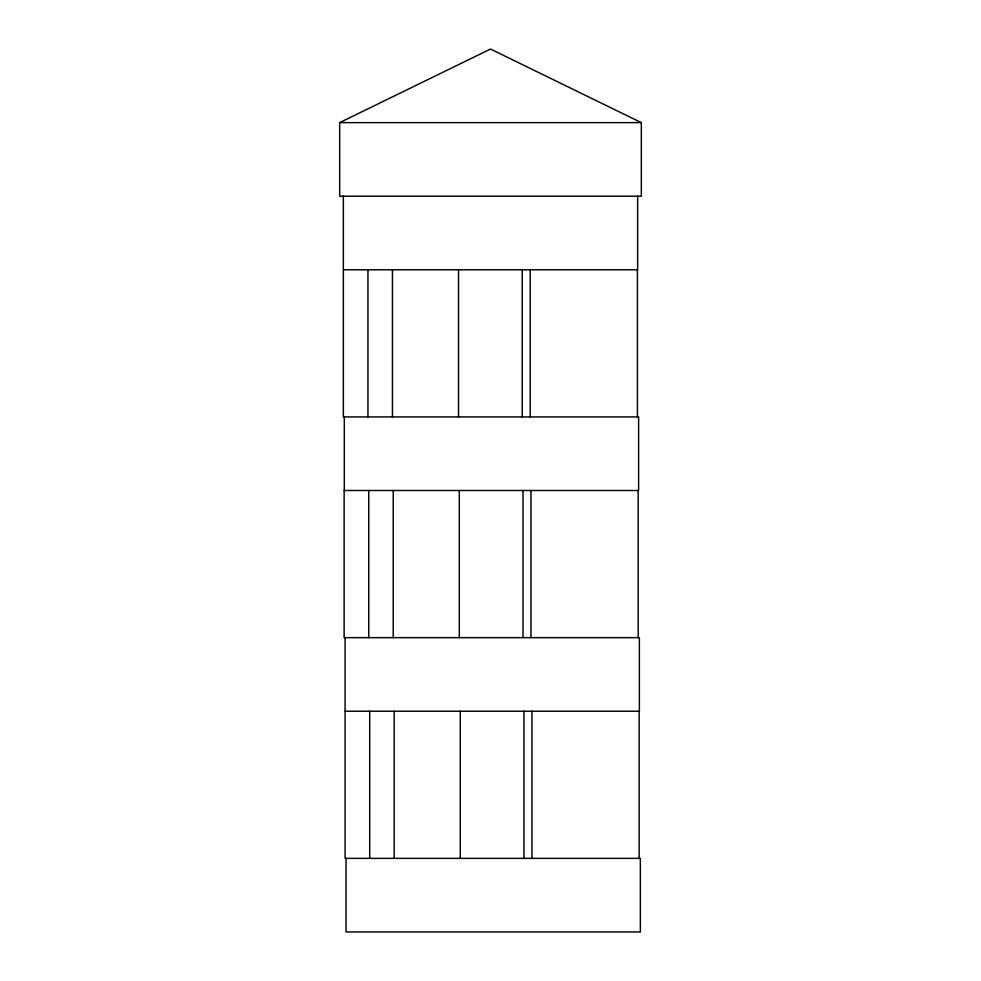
<?xml version="1.0" encoding="UTF-8"?>
<svg xmlns="http://www.w3.org/2000/svg" width="981" height="981" viewBox="0 0 981 981"><rect width="100%" height="100%" fill="white"/><g stroke="black" fill="none" stroke-linecap="round" stroke-linejoin="round"><path stroke-width="1.47" d="M339.671 122.625L490.5 49.05L641.329 122.625L641.329 196.2L339.671 196.2L339.671 122.625L641.329 122.625M343.35 269.775L637.65 269.775L637.65 196.2M345.091 711.225L639.391 711.225L639.391 637.65L344.135 637.65L344.135 490.5L638.606 490.5L638.606 416.925L343.35 416.925L343.35 196.2M639.158 711.225L639.158 858.375M638.19 490.5L638.19 637.65M637.417 269.775L637.417 416.925M531.947 711.225L531.947 858.375M530.979 490.5L530.979 637.65M530.206 269.775L530.206 416.925M523.977 711.225L523.977 858.375M523.02 490.5L523.02 637.65M522.235 269.775L522.235 416.925M460.273 711.225L460.273 858.375M459.304 490.5L459.304 637.65M458.532 269.775L458.532 416.925M394.19 711.225L394.19 858.375M393.222 490.5L393.222 637.65M392.449 269.775L392.449 416.925M369.702 711.225L369.702 858.375M368.746 490.5L368.746 637.65M367.961 269.775L367.961 416.925M346.048 858.375L346.048 931.95L640.348 931.95L640.348 858.375L345.091 858.375L345.091 637.65M344.306 416.925L344.306 490.5"/></g></svg>
